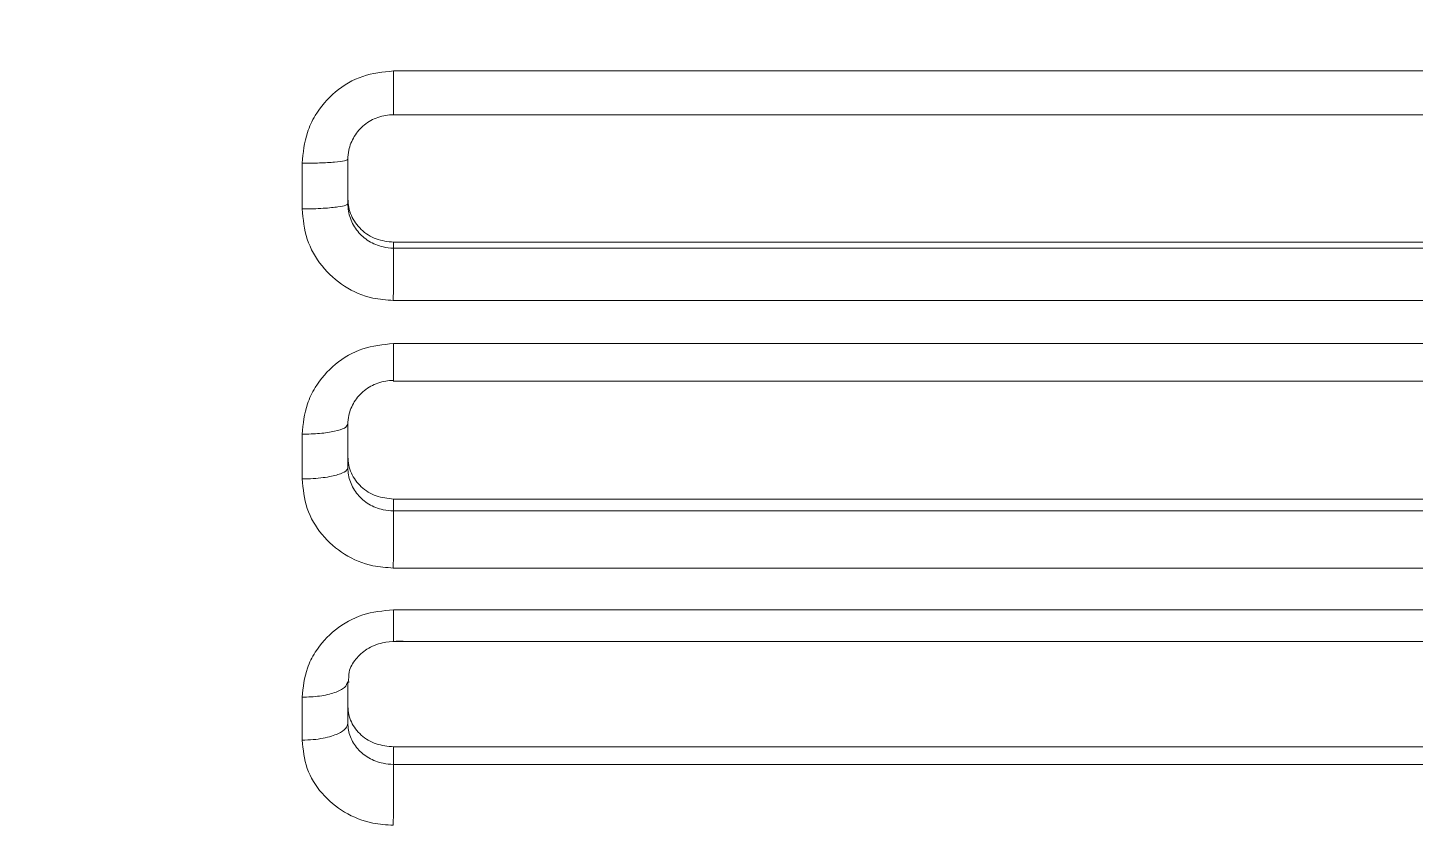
# Model space of a CAD drawing. Header units: inches. Extents: x 0.54 to 10.46, y 0.74 to 7.76.
# Drawn here: x 3.96 to 4.2253, y 5.0192 to 5.1717 of the extents above; entities that cross this region are included whole.
import ezdxf

# ---------------------------------------------------------------- set-up
doc = ezdxf.new("R2010")
doc.units = ezdxf.units.IN
doc.header["$MEASUREMENT"] = 0
doc.layers.add('BG', color=7, linetype='Continuous')
doc.layers.add('MCG-INT-4FT', color=7, linetype='Continuous')

# ---------------------------------------------------------------- blocks, each defined once
blk = doc.blocks.new('block 2')
at = {"layer": 'BG', "true_color": 0xffffff}
h = blk.add_hatch(color=7, dxfattribs=at)
h.dxf.hatch_style = 2
edge = h.paths.add_edge_path()
edge.add_spline(control_points=[(10.29599, 0.90612), (10.29599, 0.90612), (0.87112, 0.90612), (0.87112, 0.90612), (0.87016, 0.90612), (0.86938, 0.90689), (0.86938, 0.90785), (0.86938, 0.90785), (0.86938, 7.59215), (0.86938, 7.59215), (0.86938, 7.59311), (0.87016, 7.59389), (0.87112, 7.59389), (0.87112, 7.59389), (10.29599, 7.59389), (10.29599, 7.59389), (10.29696, 7.59389), (10.29773, 7.59311), (10.29773, 7.59215), (10.29773, 7.59215), (10.29773, 0.90785), (10.29773, 0.90785), (10.29773, 0.90689), (10.29696, 0.90612), (10.29599, 0.90612)], knot_values=[0, 0, 0, 0, 1, 1, 1, 2, 2, 2, 3, 3, 3, 4, 4, 4, 5, 5, 5, 6, 6, 6, 7, 7, 7, 8, 8, 8, 8], degree=3, periodic=1)
h.paths.add_polyline_path([(0.87286, 0.90959), (10.29426, 0.90959), (10.29426, 7.59042), (0.87286, 7.59042)])
at = {"layer": 'BG', "lineweight": 0}
blk.add_open_spline([(10.29599, 0.90612), (10.29599, 0.90612), (0.87112, 0.90612), (0.87112, 0.90612), (0.87016, 0.90612), (0.86938, 0.90689), (0.86938, 0.90785), (0.86938, 0.90785), (0.86938, 7.59215), (0.86938, 7.59215), (0.86938, 7.59311), (0.87016, 7.59389), (0.87112, 7.59389), (0.87112, 7.59389), (10.29599, 7.59389), (10.29599, 7.59389), (10.29696, 7.59389), (10.29773, 7.59311), (10.29773, 7.59215), (10.29773, 7.59215), (10.29773, 0.90785), (10.29773, 0.90785), (10.29773, 0.90689), (10.29696, 0.90612), (10.29599, 0.90612)], degree=3, knots=[0, 0, 0, 0, 1, 1, 1, 2, 2, 2, 3, 3, 3, 4, 4, 4, 5, 5, 5, 6, 6, 6, 7, 7, 7, 8, 8, 8, 8], dxfattribs=at)
blk = doc.blocks.new('block 62')
at = {"layer": 'BG', "true_color": 0xffffff}
h = blk.add_hatch(color=7, dxfattribs=at)
h.dxf.hatch_style = 2
edge = h.paths.add_edge_path()
edge.add_spline(control_points=[(10.46309, 0.739), (10.46309, 0.739), (0.53691, 0.739), (0.53691, 0.739), (0.53595, 0.739), (0.53517, 0.73978), (0.53517, 0.74074), (0.53517, 0.74074), (0.53517, 7.75926), (0.53517, 7.75926), (0.53517, 7.76022), (0.53595, 7.761), (0.53691, 7.761), (0.53691, 7.761), (10.46309, 7.761), (10.46309, 7.761), (10.46406, 7.761), (10.46483, 7.76022), (10.46483, 7.75926), (10.46483, 7.75926), (10.46483, 0.74074), (10.46483, 0.74074), (10.46483, 0.73978), (10.46406, 0.739), (10.46309, 0.739)], knot_values=[0, 0, 0, 0, 1, 1, 1, 2, 2, 2, 3, 3, 3, 4, 4, 4, 5, 5, 5, 6, 6, 6, 7, 7, 7, 8, 8, 8, 8], degree=3, periodic=1)
h.paths.add_polyline_path([(0.53864, 0.74248), (10.46136, 0.74248), (10.46136, 7.75752), (0.53864, 7.75752)])
at = {"layer": 'BG', "lineweight": 0}
blk.add_open_spline([(10.46309, 0.739), (10.46309, 0.739), (0.53691, 0.739), (0.53691, 0.739), (0.53595, 0.739), (0.53517, 0.73978), (0.53517, 0.74074), (0.53517, 0.74074), (0.53517, 7.75926), (0.53517, 7.75926), (0.53517, 7.76022), (0.53595, 7.761), (0.53691, 7.761), (0.53691, 7.761), (10.46309, 7.761), (10.46309, 7.761), (10.46406, 7.761), (10.46483, 7.76022), (10.46483, 7.75926), (10.46483, 7.75926), (10.46483, 0.74074), (10.46483, 0.74074), (10.46483, 0.73978), (10.46406, 0.739), (10.46309, 0.739)], degree=3, knots=[0, 0, 0, 0, 1, 1, 1, 2, 2, 2, 3, 3, 3, 4, 4, 4, 5, 5, 5, 6, 6, 6, 7, 7, 7, 8, 8, 8, 8], dxfattribs=at)
blk = doc.blocks.new('block 453')
at = {"layer": 'MCG-INT-4FT', "color": 7, "lineweight": 5, "true_color": 0xffffff}
blk.add_lwpolyline([(4.02987, 5.15502), (4.34482, 5.15502)], dxfattribs=at)
blk = doc.blocks.new('block 454')
at = {"layer": 'MCG-INT-4FT', "color": 7, "lineweight": 5, "true_color": 0xffffff}
blk.add_lwpolyline([(4.02987, 5.10406), (4.34482, 5.10406)], dxfattribs=at)
blk = doc.blocks.new('block 456')
at = {"layer": 'MCG-INT-4FT', "color": 7, "lineweight": 5, "true_color": 0xffffff}
blk.add_open_spline([(4.02136, 5.04648), (4.02135, 5.04715), (4.02134, 5.04783), (4.02146, 5.04845), (4.02164, 5.04939), (4.02212, 5.05018), (4.02274, 5.05094), (4.02332, 5.05164), (4.02402, 5.0523), (4.02486, 5.05283), (4.02574, 5.0534), (4.02677, 5.05381), (4.02783, 5.05405), (4.02954, 5.05443), (4.03133, 5.05437), (4.03312, 5.0543)], degree=3, knots=[0, 0, 0, 0, 1, 1, 1, 2, 2, 2, 3, 3, 3, 4, 4, 4, 5, 5, 5, 5], dxfattribs=at)
blk = doc.blocks.new('block 457')
at = {"layer": 'MCG-INT-4FT', "color": 7, "lineweight": 5, "true_color": 0xffffff}
blk.add_lwpolyline([(4.02987, 5.05429), (4.34482, 5.05429)], dxfattribs=at)
blk = doc.blocks.new('block 496')
at = {"layer": 'MCG-INT-4FT', "color": 7, "lineweight": 5, "true_color": 0xffffff}
blk.add_lwpolyline([(4.02991, 5.1634), (4.34478, 5.1634)], dxfattribs=at)
blk = doc.blocks.new('block 497')
at = {"layer": 'MCG-INT-4FT', "color": 7, "lineweight": 5, "true_color": 0xffffff}
blk.add_open_spline([(4.01246, 5.14575), (4.01266, 5.14776), (4.01285, 5.14977), (4.01348, 5.15166), (4.01384, 5.15278), (4.01436, 5.15385), (4.01497, 5.15486), (4.016, 5.15656), (4.01731, 5.15809), (4.01884, 5.15938), (4.02038, 5.16068), (4.02215, 5.16173), (4.02404, 5.16236), (4.02592, 5.16299), (4.02791, 5.16319), (4.02991, 5.1634)], degree=3, knots=[0, 0, 0, 0, 1, 1, 1, 2, 2, 2, 3, 3, 3, 4, 4, 4, 5, 5, 5, 5], dxfattribs=at)
blk = doc.blocks.new('block 498')
at = {"layer": 'MCG-INT-4FT', "color": 7, "lineweight": 5, "true_color": 0xffffff}
blk.add_lwpolyline([(4.01246, 5.13702), (4.01246, 5.14575)], dxfattribs=at)
blk = doc.blocks.new('block 499')
at = {"layer": 'MCG-INT-4FT', "color": 7, "lineweight": 5, "true_color": 0xffffff}
blk.add_open_spline([(4.02989, 5.11951), (4.02858, 5.11961), (4.02726, 5.1197), (4.02598, 5.11998), (4.02407, 5.12038), (4.02223, 5.12118), (4.02059, 5.12223), (4.01894, 5.12329), (4.01748, 5.1246), (4.01626, 5.12612), (4.01503, 5.12765), (4.01404, 5.12939), (4.01345, 5.13124), (4.01285, 5.13309), (4.01266, 5.13506), (4.01246, 5.13702)], degree=3, knots=[0, 0, 0, 0, 1, 1, 1, 2, 2, 2, 3, 3, 3, 4, 4, 4, 5, 5, 5, 5], dxfattribs=at)
blk = doc.blocks.new('block 500')
at = {"layer": 'MCG-INT-4FT', "color": 7, "lineweight": 5, "true_color": 0xffffff}
blk.add_lwpolyline([(4.34483, 5.11951), (4.02989, 5.11951)], dxfattribs=at)
blk = doc.blocks.new('block 504')
at = {"layer": 'MCG-INT-4FT', "color": 7, "lineweight": 5, "true_color": 0xffffff}
blk.add_lwpolyline([(4.02991, 5.11128), (4.34478, 5.11128)], dxfattribs=at)
blk = doc.blocks.new('block 505')
at = {"layer": 'MCG-INT-4FT', "color": 7, "lineweight": 5, "true_color": 0xffffff}
blk.add_open_spline([(4.01246, 5.09394), (4.01266, 5.09591), (4.01285, 5.09788), (4.01348, 5.09973), (4.01384, 5.10082), (4.01436, 5.10188), (4.01497, 5.10287), (4.016, 5.10455), (4.01731, 5.10605), (4.01884, 5.10732), (4.02038, 5.1086), (4.02215, 5.10963), (4.02404, 5.11025), (4.02592, 5.11087), (4.02791, 5.11107), (4.02991, 5.11128)], degree=3, knots=[0, 0, 0, 0, 1, 1, 1, 2, 2, 2, 3, 3, 3, 4, 4, 4, 5, 5, 5, 5], dxfattribs=at)
blk = doc.blocks.new('block 506')
at = {"layer": 'MCG-INT-4FT', "color": 7, "lineweight": 5, "true_color": 0xffffff}
blk.add_lwpolyline([(4.01246, 5.0854), (4.01246, 5.09394)], dxfattribs=at)
blk = doc.blocks.new('block 507')
at = {"layer": 'MCG-INT-4FT', "color": 7, "lineweight": 5, "true_color": 0xffffff}
blk.add_open_spline([(4.02989, 5.06835), (4.02858, 5.06845), (4.02726, 5.06854), (4.02598, 5.0688), (4.02407, 5.0692), (4.02223, 5.06997), (4.02059, 5.07099), (4.01894, 5.07202), (4.01748, 5.07329), (4.01626, 5.07477), (4.01503, 5.07626), (4.01404, 5.07795), (4.01345, 5.07975), (4.01285, 5.08156), (4.01266, 5.08348), (4.01246, 5.0854)], degree=3, knots=[0, 0, 0, 0, 1, 1, 1, 2, 2, 2, 3, 3, 3, 4, 4, 4, 5, 5, 5, 5], dxfattribs=at)
blk = doc.blocks.new('block 508')
at = {"layer": 'MCG-INT-4FT', "color": 7, "lineweight": 5, "true_color": 0xffffff}
blk.add_lwpolyline([(4.34483, 5.06835), (4.02989, 5.06835)], dxfattribs=at)
blk = doc.blocks.new('block 512')
at = {"layer": 'MCG-INT-4FT', "color": 7, "lineweight": 5, "true_color": 0xffffff}
blk.add_lwpolyline([(4.02991, 5.06038), (4.34478, 5.06038)], dxfattribs=at)
blk = doc.blocks.new('block 513')
at = {"layer": 'MCG-INT-4FT', "color": 7, "lineweight": 5, "true_color": 0xffffff}
blk.add_open_spline([(4.01246, 5.04365), (4.01266, 5.04554), (4.01285, 5.04744), (4.01348, 5.04923), (4.01384, 5.05028), (4.01436, 5.05129), (4.01497, 5.05225), (4.016, 5.05387), (4.01731, 5.05532), (4.01884, 5.05655), (4.02038, 5.05778), (4.02215, 5.05878), (4.02404, 5.05938), (4.02592, 5.05998), (4.02791, 5.06018), (4.02991, 5.06038)], degree=3, knots=[0, 0, 0, 0, 1, 1, 1, 2, 2, 2, 3, 3, 3, 4, 4, 4, 5, 5, 5, 5], dxfattribs=at)
blk = doc.blocks.new('block 514')
at = {"layer": 'MCG-INT-4FT', "color": 7, "lineweight": 5, "true_color": 0xffffff}
blk.add_lwpolyline([(4.01246, 5.03545), (4.01246, 5.04365)], dxfattribs=at)
blk = doc.blocks.new('block 515')
at = {"layer": 'MCG-INT-4FT', "color": 7, "lineweight": 5, "true_color": 0xffffff}
blk.add_open_spline([(4.02989, 5.01917), (4.02858, 5.01926), (4.02726, 5.01935), (4.02598, 5.0196), (4.02407, 5.01998), (4.02223, 5.02071), (4.02059, 5.02169), (4.01894, 5.02266), (4.01748, 5.02388), (4.01626, 5.02529), (4.01503, 5.02671), (4.01404, 5.02833), (4.01345, 5.03005), (4.01285, 5.03178), (4.01266, 5.03362), (4.01246, 5.03545)], degree=3, knots=[0, 0, 0, 0, 1, 1, 1, 2, 2, 2, 3, 3, 3, 4, 4, 4, 5, 5, 5, 5], dxfattribs=at)
blk = doc.blocks.new('block 564')
at = {"layer": 'MCG-INT-4FT', "color": 7, "lineweight": 5, "true_color": 0xffffff}
blk.add_open_spline([(4.02995, 5.15504), (4.02894, 5.15504), (4.02792, 5.15487), (4.02696, 5.15453), (4.02602, 5.15419), (4.02513, 5.1537), (4.02436, 5.15307), (4.0236, 5.15246), (4.02295, 5.15171), (4.02244, 5.15088), (4.02194, 5.15006), (4.02158, 5.14916), (4.02139, 5.14823), (4.02127, 5.14766), (4.02121, 5.14709), (4.02121, 5.14651)], degree=3, knots=[0, 0, 0, 0, 1, 1, 1, 2, 2, 2, 3, 3, 3, 4, 4, 4, 5, 5, 5, 5], dxfattribs=at)
blk = doc.blocks.new('block 565')
at = {"layer": 'MCG-INT-4FT', "color": 7, "lineweight": 5, "true_color": 0xffffff}
blk.add_open_spline([(4.02121, 5.14651), (4.02107, 5.14641), (4.02094, 5.14631), (4.02054, 5.14622), (4.02014, 5.14613), (4.01946, 5.14604), (4.01864, 5.14597), (4.01783, 5.1459), (4.01686, 5.14584), (4.01581, 5.14581), (4.01475, 5.14577), (4.01361, 5.14576), (4.01246, 5.14575)], degree=3, knots=[0, 0, 0, 0, 1, 1, 1, 2, 2, 2, 3, 3, 3, 4, 4, 4, 4], dxfattribs=at)
blk = doc.blocks.new('block 566')
at = {"layer": 'MCG-INT-4FT', "color": 7, "lineweight": 5, "true_color": 0xffffff}
blk.add_open_spline([(4.02995, 5.15504), (4.02995, 5.15507), (4.02995, 5.15509), (4.02995, 5.1553), (4.02995, 5.15555), (4.02994, 5.15604), (4.02994, 5.15667), (4.02994, 5.15703), (4.02994, 5.15743), (4.02993, 5.15787), (4.02993, 5.15834), (4.02993, 5.15886), (4.02993, 5.15941), (4.02993, 5.16), (4.02992, 5.16063), (4.02992, 5.16128), (4.02992, 5.16197), (4.02991, 5.16269), (4.02991, 5.1634)], degree=3, knots=[0, 0, 0, 0, 1, 1, 1, 2, 2, 2, 3, 3, 3, 4, 4, 4, 5, 5, 5, 6, 6, 6, 6], dxfattribs=at)
blk = doc.blocks.new('block 590')
at = {"layer": 'MCG-INT-4FT', "color": 7, "lineweight": 5, "true_color": 0xffffff}
blk.add_open_spline([(4.02121, 5.138), (4.02112, 5.1379), (4.02104, 5.1378), (4.02079, 5.13771), (4.0205, 5.1376), (4.01996, 5.13749), (4.0193, 5.1374), (4.01892, 5.13735), (4.01851, 5.1373), (4.01805, 5.13726), (4.01757, 5.13721), (4.01704, 5.13717), (4.01647, 5.13714), (4.01587, 5.1371), (4.01524, 5.13707), (4.01458, 5.13705), (4.01389, 5.13703), (4.01318, 5.13703), (4.01246, 5.13702)], degree=3, knots=[0, 0, 0, 0, 1, 1, 1, 2, 2, 2, 3, 3, 3, 4, 4, 4, 5, 5, 5, 6, 6, 6, 6], dxfattribs=at)
blk = doc.blocks.new('block 591')
at = {"layer": 'MCG-INT-4FT', "color": 7, "lineweight": 5, "true_color": 0xffffff}
blk.add_open_spline([(4.02121, 5.138), (4.02121, 5.13706), (4.02137, 5.13611), (4.02169, 5.13522), (4.02201, 5.13432), (4.02248, 5.13349), (4.02308, 5.13275), (4.02368, 5.13201), (4.02441, 5.13137), (4.02523, 5.13087), (4.02606, 5.13035), (4.02698, 5.12998), (4.02794, 5.12976), (4.0286, 5.1296), (4.02928, 5.12953), (4.02995, 5.12953)], degree=3, knots=[0, 0, 0, 0, 1, 1, 1, 2, 2, 2, 3, 3, 3, 4, 4, 4, 5, 5, 5, 5], dxfattribs=at)
blk = doc.blocks.new('block 592')
at = {"layer": 'MCG-INT-4FT', "color": 7, "lineweight": 5, "true_color": 0xffffff}
blk.add_open_spline([(4.02989, 5.11951), (4.0299, 5.12012), (4.0299, 5.12072), (4.02991, 5.12133), (4.02991, 5.12197), (4.02991, 5.12261), (4.02992, 5.12324), (4.02992, 5.12427), (4.02993, 5.12524), (4.02993, 5.1261), (4.02994, 5.12658), (4.02994, 5.12702), (4.02994, 5.12742), (4.02994, 5.12782), (4.02995, 5.12817), (4.02995, 5.12845), (4.02995, 5.12898), (4.02995, 5.12925), (4.02995, 5.12953)], degree=3, knots=[0, 0, 0, 0, 1, 1, 1, 2, 2, 2, 3, 3, 3, 4, 4, 4, 5, 5, 5, 6, 6, 6, 6], dxfattribs=at)
blk = doc.blocks.new('block 594')
at = {"layer": 'MCG-INT-4FT', "color": 7, "lineweight": 5, "true_color": 0xffffff}
blk.add_lwpolyline([(4.02121, 5.14651), (4.02121, 5.138)], dxfattribs=at)
blk = doc.blocks.new('block 595')
at = {"layer": 'MCG-INT-4FT', "color": 7, "lineweight": 5, "true_color": 0xffffff}
blk.add_lwpolyline([(4.02995, 5.12953), (4.34478, 5.12953)], dxfattribs=at)
blk = doc.blocks.new('block 599')
at = {"layer": 'MCG-INT-4FT', "color": 7, "lineweight": 5, "true_color": 0xffffff}
blk.add_open_spline([(4.02995, 5.10423), (4.02894, 5.10423), (4.02792, 5.10406), (4.02696, 5.10372), (4.02602, 5.10339), (4.02513, 5.10291), (4.02436, 5.10229), (4.0236, 5.10168), (4.02295, 5.10095), (4.02244, 5.10013), (4.02194, 5.09933), (4.02158, 5.09844), (4.02139, 5.09753), (4.02127, 5.09698), (4.02121, 5.09641), (4.02121, 5.09585)], degree=3, knots=[0, 0, 0, 0, 1, 1, 1, 2, 2, 2, 3, 3, 3, 4, 4, 4, 5, 5, 5, 5], dxfattribs=at)
blk = doc.blocks.new('block 600')
at = {"layer": 'MCG-INT-4FT', "color": 7, "lineweight": 5, "true_color": 0xffffff}
blk.add_open_spline([(4.02121, 5.09585), (4.02107, 5.0956), (4.02094, 5.09535), (4.02054, 5.09512), (4.02014, 5.09489), (4.01946, 5.09468), (4.01864, 5.0945), (4.01783, 5.09432), (4.01686, 5.09417), (4.01581, 5.09408), (4.01475, 5.09399), (4.01361, 5.09397), (4.01246, 5.09394)], degree=3, knots=[0, 0, 0, 0, 1, 1, 1, 2, 2, 2, 3, 3, 3, 4, 4, 4, 4], dxfattribs=at)
blk = doc.blocks.new('block 601')
at = {"layer": 'MCG-INT-4FT', "color": 7, "lineweight": 5, "true_color": 0xffffff}
blk.add_open_spline([(4.02995, 5.10423), (4.02995, 5.10413), (4.02995, 5.10404), (4.02995, 5.10412), (4.02995, 5.10422), (4.02994, 5.10458), (4.02994, 5.10509), (4.02994, 5.10538), (4.02994, 5.10571), (4.02993, 5.1061), (4.02993, 5.10651), (4.02993, 5.10697), (4.02993, 5.10748), (4.02993, 5.10802), (4.02992, 5.1086), (4.02992, 5.10923), (4.02992, 5.10988), (4.02991, 5.11058), (4.02991, 5.11128)], degree=3, knots=[0, 0, 0, 0, 1, 1, 1, 2, 2, 2, 3, 3, 3, 4, 4, 4, 5, 5, 5, 6, 6, 6, 6], dxfattribs=at)
blk = doc.blocks.new('block 614')
at = {"layer": 'MCG-INT-4FT', "color": 7, "lineweight": 5, "true_color": 0xffffff}
blk.add_lwpolyline([(4.02121, 5.09585), (4.02121, 5.08752)], dxfattribs=at)
blk = doc.blocks.new('block 615')
at = {"layer": 'MCG-INT-4FT', "color": 7, "lineweight": 5, "true_color": 0xffffff}
blk.add_open_spline([(4.02121, 5.08752), (4.02112, 5.08731), (4.02104, 5.08709), (4.02079, 5.08688), (4.0205, 5.08664), (4.01996, 5.08641), (4.0193, 5.08621), (4.01892, 5.0861), (4.01851, 5.08599), (4.01805, 5.0859), (4.01757, 5.0858), (4.01704, 5.08571), (4.01647, 5.08564), (4.01587, 5.08557), (4.01524, 5.0855), (4.01458, 5.08547), (4.01389, 5.08542), (4.01318, 5.08541), (4.01246, 5.0854)], degree=3, knots=[0, 0, 0, 0, 1, 1, 1, 2, 2, 2, 3, 3, 3, 4, 4, 4, 5, 5, 5, 6, 6, 6, 6], dxfattribs=at)
blk = doc.blocks.new('block 618')
at = {"layer": 'MCG-INT-4FT', "color": 7, "lineweight": 5, "true_color": 0xffffff}
blk.add_open_spline([(4.02121, 5.08752), (4.02121, 5.08661), (4.02137, 5.08568), (4.02169, 5.08481), (4.02201, 5.08394), (4.02248, 5.08313), (4.02308, 5.08241), (4.02368, 5.08169), (4.02441, 5.08107), (4.02523, 5.08058), (4.02606, 5.08007), (4.02698, 5.07971), (4.02794, 5.0795), (4.0286, 5.07935), (4.02928, 5.07927), (4.02995, 5.07927)], degree=3, knots=[0, 0, 0, 0, 1, 1, 1, 2, 2, 2, 3, 3, 3, 4, 4, 4, 5, 5, 5, 5], dxfattribs=at)
blk = doc.blocks.new('block 619')
at = {"layer": 'MCG-INT-4FT', "color": 7, "lineweight": 5, "true_color": 0xffffff}
blk.add_open_spline([(4.02989, 5.06835), (4.0299, 5.06898), (4.0299, 5.0696), (4.02991, 5.07024), (4.02991, 5.07079), (4.02991, 5.07135), (4.02992, 5.07191), (4.02992, 5.07302), (4.02993, 5.07412), (4.02993, 5.0751), (4.02994, 5.07562), (4.02994, 5.07612), (4.02994, 5.07658), (4.02994, 5.07702), (4.02995, 5.07744), (4.02995, 5.07778), (4.02995, 5.07844), (4.02995, 5.07886), (4.02995, 5.07927)], degree=3, knots=[0, 0, 0, 0, 1, 1, 1, 2, 2, 2, 3, 3, 3, 4, 4, 4, 5, 5, 5, 6, 6, 6, 6], dxfattribs=at)
blk = doc.blocks.new('block 622')
at = {"layer": 'MCG-INT-4FT', "color": 7, "lineweight": 5, "true_color": 0xffffff}
blk.add_open_spline([(4.02995, 5.13066), (4.02881, 5.13078), (4.02767, 5.1309), (4.0266, 5.13129), (4.02555, 5.13167), (4.02458, 5.1323), (4.02377, 5.13309), (4.02297, 5.13386), (4.02232, 5.13477), (4.02187, 5.13578), (4.02165, 5.13627), (4.02148, 5.13679), (4.02137, 5.13733), (4.02127, 5.13786), (4.02124, 5.13841), (4.02121, 5.13895)], degree=3, knots=[0, 0, 0, 0, 1, 1, 1, 2, 2, 2, 3, 3, 3, 4, 4, 4, 5, 5, 5, 5], dxfattribs=at)
blk = doc.blocks.new('block 623')
at = {"layer": 'MCG-INT-4FT', "color": 7, "lineweight": 5, "true_color": 0xffffff}
blk.add_lwpolyline([(4.02995, 5.13066), (4.02995, 5.12953)], dxfattribs=at)
blk = doc.blocks.new('block 624')
at = {"layer": 'MCG-INT-4FT', "color": 7, "lineweight": 5, "true_color": 0xffffff}
blk.add_lwpolyline([(4.02995, 5.13066), (4.34478, 5.13066)], dxfattribs=at)
blk = doc.blocks.new('block 625')
at = {"layer": 'MCG-INT-4FT', "color": 7, "lineweight": 5, "true_color": 0xffffff}
blk.add_lwpolyline([(4.02995, 5.07927), (4.34478, 5.07927)], dxfattribs=at)
blk = doc.blocks.new('block 628')
at = {"layer": 'MCG-INT-4FT', "color": 7, "lineweight": 5, "true_color": 0xffffff}
blk.add_open_spline([(4.02121, 5.04668), (4.02107, 5.04628), (4.02094, 5.04588), (4.02054, 5.04552), (4.02014, 5.04515), (4.01946, 5.04482), (4.01864, 5.04454), (4.01783, 5.04425), (4.01686, 5.04402), (4.01581, 5.04388), (4.01475, 5.04374), (4.01361, 5.04369), (4.01246, 5.04365)], degree=3, knots=[0, 0, 0, 0, 1, 1, 1, 2, 2, 2, 3, 3, 3, 4, 4, 4, 4], dxfattribs=at)
blk = doc.blocks.new('block 629')
at = {"layer": 'MCG-INT-4FT', "color": 7, "lineweight": 5, "true_color": 0xffffff}
blk.add_open_spline([(4.02995, 5.05429), (4.02995, 5.05439), (4.02994, 5.05449), (4.02994, 5.05484), (4.02994, 5.05504), (4.02994, 5.05531), (4.02993, 5.05564), (4.02993, 5.05598), (4.02993, 5.05638), (4.02993, 5.05683), (4.02993, 5.05731), (4.02992, 5.05784), (4.02992, 5.05842), (4.02992, 5.05904), (4.02991, 5.05971), (4.02991, 5.06038)], degree=3, knots=[0, 0, 0, 0, 1, 1, 1, 2, 2, 2, 3, 3, 3, 4, 4, 4, 5, 5, 5, 5], dxfattribs=at)
blk = doc.blocks.new('block 630')
at = {"layer": 'MCG-INT-4FT', "color": 7, "lineweight": 5, "true_color": 0xffffff}
blk.add_open_spline([(4.02995, 5.08154), (4.02881, 5.08166), (4.02767, 5.08178), (4.0266, 5.08215), (4.02555, 5.08252), (4.02458, 5.08314), (4.02377, 5.0839), (4.02297, 5.08465), (4.02232, 5.08554), (4.02187, 5.08652), (4.02165, 5.08701), (4.02148, 5.08752), (4.02137, 5.08804), (4.02127, 5.08856), (4.02124, 5.08909), (4.02121, 5.08962)], degree=3, knots=[0, 0, 0, 0, 1, 1, 1, 2, 2, 2, 3, 3, 3, 4, 4, 4, 5, 5, 5, 5], dxfattribs=at)
blk = doc.blocks.new('block 631')
at = {"layer": 'MCG-INT-4FT', "color": 7, "lineweight": 5, "true_color": 0xffffff}
blk.add_lwpolyline([(4.02995, 5.08154), (4.02995, 5.07927)], dxfattribs=at)
blk = doc.blocks.new('block 646')
at = {"layer": 'MCG-INT-4FT', "color": 7, "lineweight": 5, "true_color": 0xffffff}
blk.add_lwpolyline([(4.02995, 5.08154), (4.34478, 5.08154)], dxfattribs=at)
blk = doc.blocks.new('block 649')
at = {"layer": 'MCG-INT-4FT', "color": 7, "lineweight": 5, "true_color": 0xffffff}
blk.add_lwpolyline([(4.02121, 5.04668), (4.02121, 5.03869)], dxfattribs=at)
blk = doc.blocks.new('block 650')
at = {"layer": 'MCG-INT-4FT', "color": 7, "lineweight": 5, "true_color": 0xffffff}
blk.add_open_spline([(4.02121, 5.03869), (4.02112, 5.03836), (4.02104, 5.03803), (4.02079, 5.03771), (4.0205, 5.03734), (4.01996, 5.03699), (4.0193, 5.03668), (4.01892, 5.03651), (4.01851, 5.03635), (4.01805, 5.03621), (4.01757, 5.03606), (4.01704, 5.03593), (4.01647, 5.03582), (4.01587, 5.0357), (4.01524, 5.03561), (4.01458, 5.03555), (4.01389, 5.03549), (4.01318, 5.03547), (4.01246, 5.03545)], degree=3, knots=[0, 0, 0, 0, 1, 1, 1, 2, 2, 2, 3, 3, 3, 4, 4, 4, 5, 5, 5, 6, 6, 6, 6], dxfattribs=at)
blk = doc.blocks.new('block 653')
at = {"layer": 'MCG-INT-4FT', "color": 7, "lineweight": 5, "true_color": 0xffffff}
blk.add_open_spline([(4.02121, 5.03869), (4.02121, 5.03781), (4.02137, 5.03692), (4.02169, 5.03609), (4.02201, 5.03526), (4.02248, 5.03448), (4.02308, 5.0338), (4.02368, 5.03311), (4.02441, 5.03252), (4.02523, 5.03205), (4.02606, 5.03157), (4.02698, 5.03123), (4.02794, 5.03102), (4.0286, 5.03088), (4.02928, 5.03081), (4.02995, 5.03081)], degree=3, knots=[0, 0, 0, 0, 1, 1, 1, 2, 2, 2, 3, 3, 3, 4, 4, 4, 5, 5, 5, 5], dxfattribs=at)
blk = doc.blocks.new('block 654')
at = {"layer": 'MCG-INT-4FT', "color": 7, "lineweight": 5, "true_color": 0xffffff}
blk.add_open_spline([(4.02989, 5.01917), (4.0299, 5.01982), (4.0299, 5.02046), (4.02991, 5.02112), (4.02991, 5.02161), (4.02991, 5.02211), (4.02992, 5.02261), (4.02992, 5.02375), (4.02993, 5.0249), (4.02993, 5.02596), (4.02994, 5.02652), (4.02994, 5.02705), (4.02994, 5.02756), (4.02994, 5.02806), (4.02995, 5.02852), (4.02995, 5.02893), (4.02995, 5.0297), (4.02995, 5.03026), (4.02995, 5.03081)], degree=3, knots=[0, 0, 0, 0, 1, 1, 1, 2, 2, 2, 3, 3, 3, 4, 4, 4, 5, 5, 5, 6, 6, 6, 6], dxfattribs=at)
blk = doc.blocks.new('block 655')
at = {"layer": 'MCG-INT-4FT', "color": 7, "lineweight": 5, "true_color": 0xffffff}
blk.add_lwpolyline([(4.02995, 5.03081), (4.34478, 5.03081)], dxfattribs=at)
blk = doc.blocks.new('block 658')
at = {"layer": 'MCG-INT-4FT', "color": 7, "lineweight": 5, "true_color": 0xffffff}
blk.add_open_spline([(4.02995, 5.03416), (4.02881, 5.03427), (4.02767, 5.03439), (4.0266, 5.03475), (4.02555, 5.0351), (4.02458, 5.03569), (4.02377, 5.03642), (4.02297, 5.03714), (4.02232, 5.03799), (4.02187, 5.03893), (4.02165, 5.03939), (4.02148, 5.03988), (4.02137, 5.04038), (4.02127, 5.04088), (4.02124, 5.04139), (4.02121, 5.0419)], degree=3, knots=[0, 0, 0, 0, 1, 1, 1, 2, 2, 2, 3, 3, 3, 4, 4, 4, 5, 5, 5, 5], dxfattribs=at)
blk = doc.blocks.new('block 659')
at = {"layer": 'MCG-INT-4FT', "color": 7, "lineweight": 5, "true_color": 0xffffff}
blk.add_lwpolyline([(4.02995, 5.03416), (4.02995, 5.03081)], dxfattribs=at)
blk = doc.blocks.new('block 664')
at = {"layer": 'MCG-INT-4FT', "color": 7, "lineweight": 5, "true_color": 0xffffff}
blk.add_lwpolyline([(4.02995, 5.03416), (4.34478, 5.03416)], dxfattribs=at)

msp = doc.modelspace()

# ---------------------------------------------------------------- block references
at = {"layer": 'BG'}
for name in ['block 62', 'block 2']:
    msp.add_blockref(name, (0, 0), dxfattribs=at)
at = {"layer": 'MCG-INT-4FT'}
for name in ['block 497', 'block 496', 'block 566', 'block 564', 'block 453', 'block 565', 'block 498', 'block 594', 'block 590', 'block 499', 'block 622', 'block 591', 'block 592', 'block 623', 'block 624', 'block 595', 'block 500', 'block 505', 'block 504', 'block 601', 'block 599', 'block 454', 'block 600', 'block 614', 'block 506', 'block 630', 'block 615', 'block 618', 'block 507', 'block 631', 'block 646', 'block 619', 'block 625', 'block 508', 'block 513', 'block 512', 'block 629', 'block 456', 'block 457', 'block 628', 'block 649', 'block 514', 'block 658', 'block 650', 'block 653', 'block 515', 'block 659', 'block 664', 'block 654', 'block 655']:
    msp.add_blockref(name, (0, 0), dxfattribs=at)

doc.saveas('drawing.dxf')
